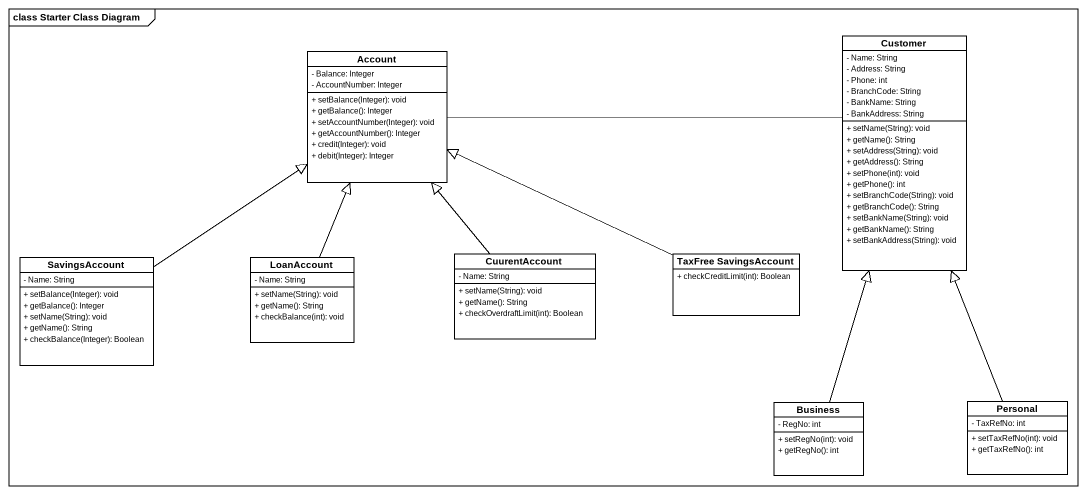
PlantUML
@startuml
mainframe class Starter Class Diagram
hide circle
hide empty members
skinparam classAttributeIconSize 0
class Account {
  - Balance: Integer
  - AccountNumber: Integer
  + setBalance(Integer): void
  + getBalance(): Integer
  + setAccountNumber(Integer): void
  + getAccountNumber(): Integer
  + credit(Integer): void
  + debit(Integer): Integer
}
class Customer {
  - Name: String
  - Address: String
  - Phone: int
  - BranchCode: String
  - BankName: String
  - BankAddress: String
  + setName(String): void
  + getName(): String
  + setAddress(String): void
  + getAddress(): String
  + setPhone(int): void
  + getPhone(): int
  + setBranchCode(String): void
  + getBranchCode(): String
  + setBankName(String): void
  + getBankName(): String
  + setBankAddress(String): void
}
class CuurentAccount {
  - Name: String
  + setName(String): void
  + getName(): String
  + checkOverdraftLimit(int): Boolean
}
class "TaxFree SavingsAccount" as TaxFree_SavingsAccount {
  + checkCreditLimit(int): Boolean
}
class SavingsAccount {
  - Name: String
  + setBalance(Integer): void
  + getBalance(): Integer
  + setName(String): void
  + getName(): String
  + checkBalance(Integer): Boolean
}
class LoanAccount {
  - Name: String
  + setName(String): void
  + getName(): String
  + checkBalance(int): void
}
class Business {
  - RegNo: int
  + setRegNo(int): void
  + getRegNo(): int
}
class Personal {
  - TaxRefNo: int
  + setTaxRefNo(int): void
  + getTaxRefNo(): int
}
Account -right- Customer
CuurentAccount -up-|> Account
TaxFree_SavingsAccount -left-|> Account
SavingsAccount -up-|> Account
LoanAccount -up-|> Account
Business -up-|> Customer
Personal -up-|> Customer
@enduml
